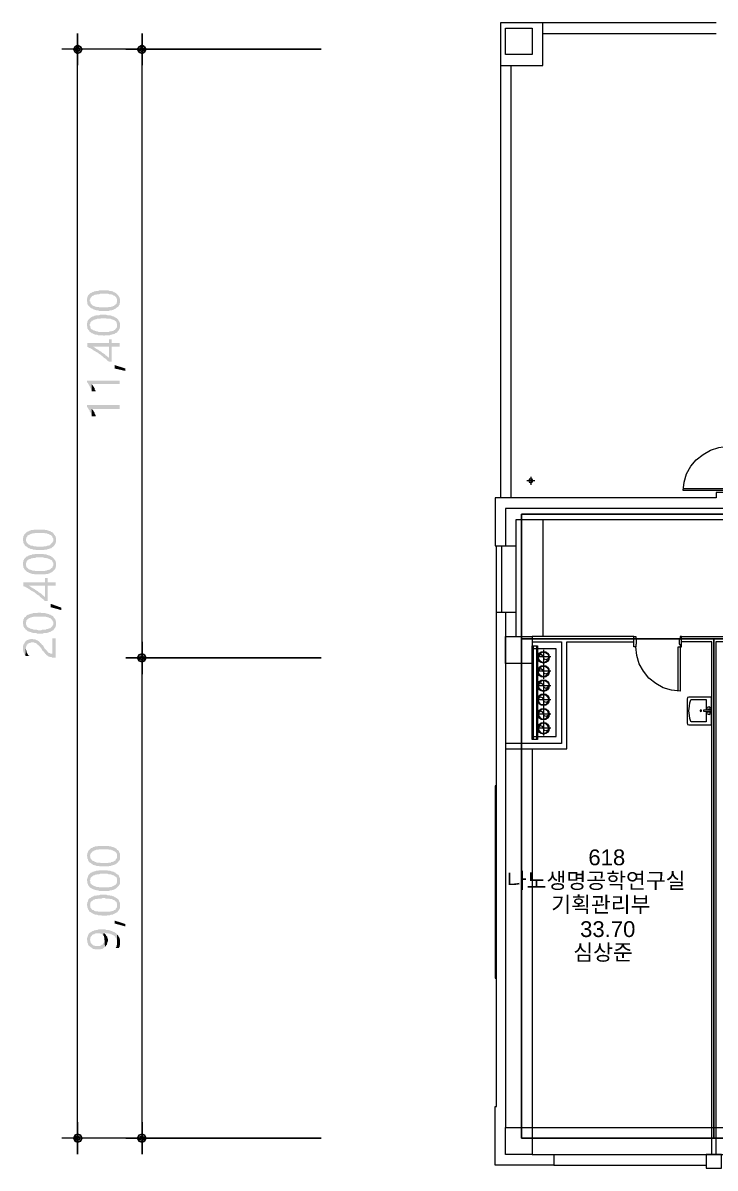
# Model space of a CAD drawing. Header units: millimetres. Extents: x -750 to 90961, y 13040 to 66109.
# Drawn here: x 1937 to 14897, y 16258 to 37707 of the extents above; entities that cross this region are included whole.
import ezdxf

# ---------------------------------------------------------------- set-up
doc = ezdxf.new("R2010")
doc.units = ezdxf.units.MM
for name, color, linetype in [('PDF_문자', 7, 'Continuous'), ('PDF_솔리드 채우기', 7, 'Continuous'), ('PDF_형상', 7, 'Continuous')]:
    doc.layers.add(name, color=color, linetype=linetype)
doc.styles.add('PDF 맑은고딕', font='Arial.ttf')

msp = doc.modelspace()

# ---------------------------------------------------------------- hatches: boundary and pattern name
at = {"layer": 'PDF_솔리드 채우기', "transparency": 33554559}
for points in [[(3135, 32514), (3135, 32505), (3135, 32496), (3144, 32477), (3144, 32459), (3144, 32441), (3153, 32432), (3162, 32413), (3171, 32404), (3180, 32395), (3189, 32386), (3189, 32505), (3189, 32514), (3189, 32523), (3199, 32532), (3199, 32541), (3199, 32551), (3208, 32560), (3217, 32569), (3226, 32578), (3226, 32587), (3244, 32596), (3253, 32596), (3263, 32605), (3281, 32615), (3290, 32615), (3308, 32615), (3327, 32624), (3345, 32624), (3363, 32624), (3381, 32633), (3409, 32633), (3427, 32633), (3455, 32633), (3473, 32633), (3491, 32633), (3509, 32633), (3537, 32633), (3555, 32624), (3573, 32624), (3592, 32624), (3601, 32615), (3619, 32615), (3628, 32605), (3647, 32596), (3656, 32596), (3665, 32587), (3674, 32578), (3683, 32569), (3683, 32560), (3692, 32551), (3692, 32541), (3701, 32532), (3701, 32514), (3701, 32505), (3701, 32624), (3692, 32633), (3674, 32651), (3665, 32651), (3656, 32660), (3647, 32660), (3628, 32669), (3619, 32679), (3601, 32679), (3592, 32688), (3573, 32688), (3555, 32688), (3537, 32697), (3519, 32697), (3500, 32697), (3482, 32697), (3464, 32697), (3445, 32697), (3418, 32697), (3400, 32697), (3381, 32697), (3363, 32697), (3345, 32688), (3327, 32688), (3308, 32688), (3290, 32679), (3272, 32679), (3263, 32669), (3244, 32669), (3235, 32660), (3217, 32651), (3208, 32651), (3199, 32642), (3189, 32633), (3180, 32624), (3171, 32615), (3162, 32605), (3153, 32596), (3153, 32587), (3144, 32578), (3144, 32560), (3144, 32551), (3135, 32541), (3135, 32523)], [(3189, 32386), (3208, 32368), (3217, 32359), (3217, 32359), (3235, 32359), (3244, 32349), (3253, 32340), (3272, 32340), (3281, 32331), (3299, 32331), (3308, 32322), (3327, 32322), (3345, 32322), (3363, 32313), (3381, 32313), (3400, 32313), (3418, 32313), (3436, 32313), (3455, 32313), (3473, 32313), (3491, 32313), (3519, 32313), (3537, 32313), (3546, 32313), (3564, 32322), (3583, 32322), (3601, 32322), (3610, 32331), (3628, 32331), (3637, 32340), (3656, 32349), (3665, 32349), (3674, 32359), (3683, 32368), (3701, 32377), (3711, 32386), (3720, 32395), (3729, 32404), (3738, 32423), (3747, 32432), (3747, 32450), (3756, 32468), (3756, 32477), (3756, 32496), (3756, 32496), (3756, 32514), (3756, 32532), (3747, 32551), (3747, 32560), (3738, 32578), (3729, 32587), (3720, 32605), (3711, 32615), (3701, 32624), (3701, 32505), (3701, 32496), (3701, 32487), (3701, 32477), (3692, 32468), (3692, 32450), (3683, 32441), (3674, 32432), (3665, 32432), (3656, 32423), (3647, 32413), (3637, 32404), (3628, 32404), (3610, 32395), (3592, 32395), (3583, 32386), (3564, 32386), (3546, 32386), (3519, 32377), (3500, 32377), (3482, 32377), (3455, 32377), (3436, 32377), (3418, 32377), (3391, 32377), (3372, 32377), (3354, 32386), (3336, 32386), (3317, 32386), (3299, 32395), (3290, 32395), (3272, 32404), (3263, 32404), (3244, 32413), (3235, 32423), (3226, 32432), (3217, 32441), (3208, 32450), (3208, 32459), (3199, 32468), (3199, 32477), (3199, 32487), (3189, 32496), (3189, 32505)], [(3135, 32048), (3135, 32048), (3135, 32029), (3144, 32020), (3144, 32002), (3144, 31984), (3153, 31975), (3162, 31956), (3171, 31947), (3180, 31938), (3189, 31920), (3189, 32048), (3189, 32048), (3189, 32066), (3199, 32075), (3199, 32084), (3199, 32093), (3208, 32103), (3217, 32112), (3226, 32121), (3226, 32130), (3244, 32130), (3253, 32139), (3263, 32148), (3281, 32148), (3290, 32157), (3308, 32157), (3327, 32167), (3345, 32167), (3363, 32167), (3381, 32167), (3409, 32176), (3427, 32176), (3455, 32176), (3473, 32176), (3491, 32176), (3509, 32167), (3537, 32167), (3555, 32167), (3573, 32167), (3592, 32157), (3601, 32157), (3619, 32148), (3628, 32148), (3647, 32139), (3656, 32130), (3665, 32121), (3674, 32121), (3683, 32112), (3683, 32103), (3692, 32093), (3692, 32075), (3701, 32066), (3701, 32057), (3701, 32048), (3701, 32167), (3692, 32176), (3674, 32185), (3665, 32194), (3656, 32194), (3647, 32203), (3628, 32212), (3619, 32212), (3601, 32221), (3592, 32221), (3573, 32231), (3555, 32231), (3537, 32231), (3519, 32231), (3500, 32240), (3482, 32240), (3464, 32240), (3445, 32240), (3418, 32240), (3400, 32240), (3381, 32240), (3363, 32231), (3345, 32231), (3327, 32231), (3308, 32231), (3290, 32221), (3272, 32221), (3263, 32212), (3244, 32212), (3235, 32203), (3217, 32194), (3208, 32185), (3199, 32185), (3189, 32176), (3180, 32167), (3171, 32157), (3162, 32148), (3153, 32139), (3153, 32130), (3144, 32112), (3144, 32103), (3144, 32093), (3135, 32075), (3135, 32066)], [(3189, 31920), (3208, 31911), (3217, 31901), (3217, 31901), (3235, 31892), (3244, 31892), (3253, 31883), (3272, 31874), (3281, 31874), (3299, 31865), (3308, 31865), (3327, 31865), (3345, 31856), (3363, 31856), (3381, 31856), (3400, 31856), (3418, 31856), (3436, 31856), (3455, 31847), (3473, 31856), (3491, 31856), (3519, 31856), (3537, 31856), (3546, 31856), (3564, 31856), (3583, 31865), (3601, 31865), (3610, 31874), (3628, 31874), (3637, 31883), (3656, 31883), (3665, 31892), (3674, 31901), (3683, 31901), (3701, 31911), (3711, 31929), (3720, 31938), (3729, 31947), (3738, 31965), (3747, 31975), (3747, 31993), (3756, 32002), (3756, 32020), (3756, 32039), (3756, 32039), (3756, 32057), (3756, 32075), (3747, 32093), (3747, 32103), (3738, 32121), (3729, 32130), (3720, 32148), (3711, 32157), (3701, 32167), (3701, 32048), (3701, 32039), (3701, 32029), (3701, 32011), (3692, 32002), (3692, 31993), (3683, 31984), (3674, 31975), (3665, 31965), (3656, 31956), (3647, 31956), (3637, 31947), (3628, 31938), (3610, 31938), (3592, 31929), (3583, 31929), (3564, 31929), (3546, 31920), (3519, 31920), (3500, 31920), (3482, 31920), (3455, 31920), (3436, 31920), (3418, 31920), (3391, 31920), (3372, 31920), (3354, 31920), (3336, 31929), (3317, 31929), (3299, 31938), (3290, 31938), (3272, 31947), (3263, 31947), (3244, 31956), (3235, 31965), (3226, 31965), (3217, 31975), (3208, 31984), (3208, 31993), (3199, 32002), (3199, 32011), (3199, 32029), (3189, 32039), (3189, 32048)], [(3235, 31591), (3253, 31581), (3263, 31572), (3281, 31563), (3299, 31554), (3308, 31545), (3327, 31536), (3345, 31527), (3354, 31517), (3363, 31508), (3381, 31499), (3391, 31490), (3400, 31481), (3418, 31472), (3427, 31463), (3445, 31444), (3455, 31435), (3473, 31426), (3482, 31417), (3491, 31408), (3509, 31399), (3519, 31380), (3537, 31371), (3546, 31362), (3601, 31362), (3601, 31645), (3747, 31645), (3747, 31709), (3601, 31709), (3601, 31783), (3546, 31783), (3546, 31709), (3546, 31435), (3491, 31481), (3482, 31481), (3473, 31499), (3455, 31508), (3445, 31517), (3427, 31527), (3418, 31536), (3409, 31545), (3391, 31554), (3381, 31563), (3363, 31572), (3354, 31581), (3336, 31591), (3317, 31600), (3308, 31609), (3290, 31618), (3281, 31627), (3263, 31636), (3244, 31645)], [(3144, 31709), (3144, 31636), (3153, 31636), (3171, 31627), (3180, 31618), (3199, 31618), (3208, 31609), (3226, 31600), (3235, 31591), (3244, 31645), (3546, 31645), (3546, 31435), (3546, 31709)], [(3135, 31005), (3135, 30978), (3144, 30969), (3153, 30960), (3162, 30941), (3171, 30932), (3180, 30914), (3189, 30896), (3189, 30896), (3199, 30877), (3208, 30859), (3217, 30841), (3217, 30832), (3226, 30813), (3226, 30941), (3747, 30941), (3747, 31005)], [(3226, 30813), (3226, 30804), (3299, 30804), (3299, 30804), (3299, 30813), (3290, 30832), (3281, 30841), (3281, 30859), (3272, 30877), (3263, 30887), (3253, 30905), (3244, 30914), (3235, 30932), (3226, 30941)], [(3135, 30548), (3135, 30521), (3144, 30512), (3153, 30493), (3162, 30484), (3171, 30466), (3180, 30457), (3189, 30439), (3189, 30429), (3199, 30420), (3208, 30402), (3217, 30384), (3217, 30365), (3226, 30356), (3226, 30475), (3747, 30475), (3747, 30548)], [(3226, 30356), (3226, 30338), (3299, 30338), (3299, 30338), (3299, 30356), (3290, 30375), (3281, 30384), (3281, 30402), (3272, 30420), (3263, 30429), (3253, 30448), (3244, 30457), (3235, 30466), (3226, 30475)], [(1937, 28034), (1937, 28034), (1937, 28016), (1946, 27997), (1946, 27979), (1946, 27970), (1955, 27952), (1964, 27943), (1973, 27924), (1983, 27915), (1992, 27906), (1992, 28034), (1992, 28034), (1992, 28043), (2001, 28052), (2001, 28061), (2001, 28071), (2010, 28080), (2019, 28089), (2019, 28098), (2028, 28107), (2047, 28116), (2056, 28116), (2065, 28125), (2083, 28135), (2092, 28135), (2111, 28144), (2129, 28144), (2147, 28144), (2165, 28153), (2184, 28153), (2211, 28153), (2229, 28153), (2257, 28153), (2275, 28153), (2293, 28153), (2312, 28153), (2339, 28153), (2357, 28144), (2376, 28144), (2385, 28144), (2403, 28135), (2421, 28135), (2431, 28125), (2449, 28116), (2458, 28116), (2467, 28107), (2476, 28098), (2485, 28089), (2485, 28080), (2495, 28071), (2495, 28061), (2504, 28052), (2504, 28043), (2504, 28025), (2504, 28153), (2495, 28162), (2476, 28171), (2467, 28171), (2458, 28180), (2449, 28189), (2431, 28189), (2421, 28199), (2403, 28199), (2394, 28208), (2376, 28208), (2357, 28208), (2339, 28217), (2321, 28217), (2303, 28217), (2284, 28217), (2266, 28217), (2248, 28217), (2220, 28217), (2202, 28217), (2184, 28217), (2165, 28217), (2147, 28217), (2129, 28208), (2111, 28208), (2092, 28208), (2074, 28199), (2065, 28199), (2047, 28189), (2037, 28180), (2019, 28180), (2010, 28171), (2001, 28162), (1992, 28153), (1983, 28144), (1973, 28135), (1964, 28125), (1955, 28116), (1955, 28107), (1946, 28098), (1946, 28089), (1946, 28071), (1937, 28061), (1937, 28043)], [(1992, 27906), (2010, 27897), (2019, 27888), (2019, 27888), (2028, 27879), (2047, 27869), (2056, 27869), (2074, 27860), (2083, 27851), (2101, 27851), (2111, 27851), (2129, 27842), (2147, 27842), (2165, 27842), (2184, 27833), (2202, 27833), (2220, 27833), (2239, 27833), (2257, 27833), (2275, 27833), (2293, 27833), (2312, 27833), (2330, 27833), (2348, 27842), (2367, 27842), (2385, 27842), (2403, 27851), (2412, 27851), (2431, 27860), (2440, 27860), (2458, 27869), (2467, 27869), (2476, 27879), (2485, 27888), (2504, 27897), (2513, 27906), (2522, 27915), (2531, 27933), (2540, 27943), (2549, 27961), (2549, 27970), (2559, 27988), (2559, 28007), (2559, 28016), (2559, 28025), (2559, 28043), (2559, 28052), (2549, 28071), (2549, 28089), (2540, 28098), (2531, 28116), (2522, 28125), (2513, 28135), (2504, 28153), (2504, 28025), (2504, 28016), (2504, 28007), (2504, 27997), (2495, 27988), (2495, 27979), (2485, 27970), (2476, 27961), (2467, 27952), (2458, 27943), (2449, 27933), (2440, 27924), (2421, 27924), (2412, 27915), (2394, 27915), (2376, 27906), (2367, 27906), (2339, 27906), (2321, 27897), (2303, 27897), (2284, 27897), (2257, 27897), (2239, 27897), (2220, 27897), (2193, 27897), (2175, 27906), (2156, 27906), (2138, 27906), (2120, 27915), (2101, 27915), (2092, 27915), (2074, 27924), (2065, 27933), (2047, 27933), (2037, 27943), (2028, 27952), (2019, 27961), (2010, 27970), (2010, 27979), (2001, 27988), (2001, 27997), (1992, 28007), (1992, 28016), (1992, 28034)], [(1937, 27577), (1937, 27568), (1937, 27549), (1946, 27540), (1946, 27522), (1946, 27504), (1955, 27495), (1964, 27476), (1973, 27467), (1983, 27458), (1992, 27449), (1992, 27568), (1992, 27568), (1992, 27586), (2001, 27595), (2001, 27604), (2001, 27613), (2010, 27623), (2019, 27632), (2019, 27641), (2028, 27650), (2047, 27659), (2056, 27659), (2065, 27668), (2083, 27668), (2092, 27677), (2111, 27677), (2129, 27687), (2147, 27687), (2165, 27687), (2184, 27696), (2211, 27696), (2229, 27696), (2257, 27696), (2275, 27696), (2293, 27696), (2312, 27696), (2339, 27687), (2357, 27687), (2376, 27687), (2385, 27677), (2403, 27677), (2421, 27668), (2431, 27668), (2449, 27659), (2458, 27650), (2467, 27650), (2476, 27641), (2485, 27632), (2485, 27623), (2495, 27613), (2495, 27604), (2504, 27595), (2504, 27577), (2504, 27568), (2504, 27687), (2495, 27696), (2476, 27705), (2467, 27714), (2458, 27723), (2449, 27723), (2431, 27732), (2421, 27732), (2403, 27741), (2394, 27741), (2376, 27751), (2357, 27751), (2339, 27751), (2321, 27760), (2303, 27760), (2284, 27760), (2266, 27760), (2248, 27760), (2220, 27760), (2202, 27760), (2184, 27760), (2165, 27760), (2147, 27751), (2129, 27751), (2111, 27751), (2092, 27741), (2074, 27741), (2065, 27732), (2047, 27732), (2037, 27723), (2019, 27714), (2010, 27714), (2001, 27705), (1992, 27696), (1983, 27687), (1973, 27677), (1964, 27668), (1955, 27659), (1955, 27650), (1946, 27641), (1946, 27623), (1946, 27613), (1937, 27604), (1937, 27586)], [(1992, 27449), (2010, 27431), (2019, 27421), (2019, 27421), (2028, 27421), (2047, 27412), (2056, 27403), (2074, 27403), (2083, 27394), (2101, 27394), (2111, 27385), (2129, 27385), (2147, 27385), (2165, 27376), (2184, 27376), (2202, 27376), (2220, 27376), (2239, 27376), (2257, 27376), (2275, 27376), (2293, 27376), (2312, 27376), (2330, 27376), (2348, 27376), (2367, 27385), (2385, 27385), (2403, 27385), (2412, 27394), (2431, 27394), (2440, 27403), (2458, 27412), (2467, 27412), (2476, 27421), (2485, 27421), (2504, 27440), (2513, 27449), (2522, 27458), (2531, 27467), (2540, 27485), (2549, 27495), (2549, 27513), (2559, 27531), (2559, 27540), (2559, 27559), (2559, 27559), (2559, 27577), (2559, 27595), (2549, 27613), (2549, 27623), (2540, 27641), (2531, 27650), (2522, 27668), (2513, 27677), (2504, 27687), (2504, 27568), (2504, 27559), (2504, 27549), (2504, 27540), (2495, 27531), (2495, 27513), (2485, 27504), (2476, 27495), (2467, 27495), (2458, 27485), (2449, 27476), (2440, 27467), (2421, 27467), (2412, 27458), (2394, 27458), (2376, 27449), (2367, 27449), (2339, 27440), (2321, 27440), (2303, 27440), (2284, 27440), (2257, 27440), (2239, 27440), (2220, 27440), (2193, 27440), (2175, 27440), (2156, 27449), (2138, 27449), (2120, 27449), (2101, 27458), (2092, 27458), (2074, 27467), (2065, 27467), (2047, 27476), (2037, 27485), (2028, 27495), (2019, 27504), (2010, 27504), (2010, 27513), (2001, 27522), (2001, 27540), (1992, 27549), (1992, 27559), (1992, 27568)], [(2037, 27111), (2056, 27101), (2065, 27092), (2083, 27083), (2092, 27074), (2111, 27065), (2129, 27056), (2147, 27047), (2156, 27037), (2165, 27028), (2184, 27019), (2193, 27010), (2202, 27001), (2220, 26992), (2229, 26983), (2248, 26973), (2257, 26955), (2275, 26946), (2284, 26937), (2293, 26928), (2312, 26919), (2321, 26909), (2339, 26891), (2348, 26882), (2403, 26882), (2403, 27165), (2549, 27165), (2549, 27229), (2403, 27229), (2403, 27312), (2348, 27312), (2348, 27229), (2348, 26955), (2293, 27001), (2284, 27010), (2275, 27019), (2257, 27028), (2248, 27037), (2229, 27047), (2220, 27056), (2211, 27065), (2193, 27074), (2184, 27083), (2165, 27092), (2156, 27101), (2138, 27111), (2120, 27120), (2111, 27129), (2092, 27138), (2083, 27147), (2065, 27156), (2047, 27165)], [(1946, 27229), (1946, 27156), (1955, 27156), (1973, 27147), (1983, 27147), (1992, 27138), (2010, 27129), (2028, 27120), (2037, 27111), (2047, 27165), (2348, 27165), (2348, 26955), (2348, 27229)], [(1937, 26471), (1937, 26471), (1937, 26452), (1946, 26434), (1946, 26416), (1946, 26407), (1955, 26388), (1964, 26379), (1973, 26370), (1983, 26352), (1992, 26343), (1992, 26471), (1992, 26471), (1992, 26480), (2001, 26489), (2001, 26507), (2001, 26516), (2010, 26525), (2019, 26535), (2019, 26535), (2028, 26544), (2047, 26553), (2056, 26562), (2065, 26562), (2083, 26571), (2092, 26571), (2111, 26580), (2129, 26580), (2147, 26589), (2165, 26589), (2184, 26589), (2211, 26589), (2229, 26589), (2257, 26589), (2275, 26589), (2293, 26589), (2312, 26589), (2339, 26589), (2357, 26589), (2376, 26580), (2385, 26580), (2403, 26571), (2421, 26571), (2431, 26562), (2449, 26562), (2458, 26553), (2467, 26544), (2476, 26535), (2485, 26525), (2485, 26516), (2495, 26507), (2495, 26498), (2504, 26489), (2504, 26480), (2504, 26461), (2504, 26589), (2495, 26599), (2476, 26608), (2467, 26608), (2458, 26617), (2449, 26626), (2431, 26626), (2421, 26635), (2403, 26635), (2394, 26644), (2376, 26644), (2357, 26653), (2339, 26653), (2321, 26653), (2303, 26653), (2284, 26653), (2266, 26663), (2248, 26663), (2220, 26663), (2202, 26653), (2184, 26653), (2165, 26653), (2147, 26653), (2129, 26653), (2111, 26644), (2092, 26644), (2074, 26635), (2065, 26635), (2047, 26626), (2037, 26626), (2019, 26617), (2010, 26608), (2001, 26599), (1992, 26589), (1983, 26580), (1973, 26580), (1964, 26562), (1955, 26553), (1955, 26544), (1946, 26535), (1946, 26525), (1946, 26507), (1937, 26498), (1937, 26489)], [(1992, 26343), (2010, 26333), (2019, 26324), (2019, 26324), (2028, 26315), (2047, 26306), (2056, 26306), (2074, 26297), (2083, 26297), (2101, 26288), (2111, 26288), (2129, 26279), (2147, 26279), (2165, 26279), (2184, 26279), (2202, 26269), (2220, 26269), (2239, 26269), (2257, 26269), (2275, 26269), (2293, 26269), (2312, 26269), (2330, 26279), (2348, 26279), (2367, 26279), (2385, 26279), (2403, 26288), (2412, 26288), (2431, 26297), (2440, 26297), (2458, 26306), (2467, 26315), (2476, 26315), (2485, 26324), (2504, 26333), (2513, 26343), (2522, 26352), (2531, 26370), (2540, 26379), (2549, 26397), (2549, 26407), (2559, 26425), (2559, 26443), (2559, 26461), (2559, 26461), (2559, 26480), (2559, 26489), (2549, 26507), (2549, 26525), (2540, 26535), (2531, 26553), (2522, 26562), (2513, 26571), (2504, 26589), (2504, 26461), (2504, 26461), (2504, 26443), (2504, 26434), (2495, 26425), (2495, 26416), (2485, 26407), (2476, 26397), (2467, 26388), (2458, 26379), (2449, 26370), (2440, 26370), (2421, 26361), (2412, 26361), (2394, 26352), (2376, 26352), (2367, 26343), (2339, 26343), (2321, 26343), (2303, 26343), (2284, 26333), (2257, 26333), (2239, 26333), (2220, 26333), (2193, 26343), (2175, 26343), (2156, 26343), (2138, 26343), (2120, 26352), (2101, 26352), (2092, 26361), (2074, 26361), (2065, 26370), (2047, 26379), (2037, 26379), (2028, 26388), (2019, 26397), (2010, 26407), (2010, 26416), (2001, 26425), (2001, 26434), (1992, 26443), (1992, 26452), (1992, 26471)], [(1937, 25995), (1937, 25995), (1937, 25977), (1937, 25959), (1946, 25940), (1946, 25922), (1955, 25913), (1964, 25895), (1964, 25885), (1973, 25867), (1983, 25858), (1992, 25986), (1992, 25995), (1992, 26013), (2001, 26032), (2010, 26050), (2010, 26059), (2028, 26068), (2028, 26077), (2047, 26087), (2056, 26096), (2074, 26096), (2092, 26105), (2111, 26105), (2120, 26105), (2138, 26105), (2156, 26096), (2175, 26096), (2184, 26087), (2202, 26077), (2202, 26068), (2220, 26059), (2229, 26050), (2239, 26041), (2248, 26032), (2266, 26013), (2275, 25995), (2284, 25986), (2293, 25968), (2303, 25949), (2321, 25940), (2330, 25922), (2339, 25913), (2348, 25904), (2357, 25885), (2367, 25885), (2376, 25867), (2394, 25858), (2403, 25849), (2421, 25840), (2431, 25840), (2440, 25831), (2449, 25831), (2467, 25831), (2485, 25821), (2504, 25821), (2522, 25821), (2549, 25821), (2549, 26178), (2485, 26178), (2485, 25895), (2485, 25895), (2467, 25895), (2449, 25895), (2440, 25904), (2431, 25904), (2412, 25913), (2403, 25922), (2394, 25940), (2385, 25940), (2385, 25949), (2376, 25959), (2367, 25968), (2348, 25986), (2339, 25995), (2330, 26013), (2321, 26032), (2312, 26050), (2293, 26059), (2284, 26077), (2275, 26087), (2257, 26096), (2248, 26114), (2239, 26123), (2229, 26132), (2220, 26132), (2211, 26141), (2202, 26141), (2184, 26151), (2165, 26160), (2156, 26160), (2138, 26160), (2120, 26169), (2101, 26169), (2101, 26169), (2083, 26169), (2065, 26160), (2047, 26160), (2037, 26151), (2019, 26151), (2010, 26141), (1992, 26132), (1983, 26123), (1983, 26114), (1973, 26105), (1964, 26087), (1955, 26077), (1946, 26059), (1946, 26050), (1937, 26032), (1937, 26013)], [(1983, 25858), (1992, 25849), (2065, 25849), (2065, 25849), (2047, 25858), (2037, 25867), (2028, 25885), (2019, 25895), (2010, 25913), (2010, 25922), (2001, 25940), (2001, 25959), (1992, 25968), (1992, 25986)], [(3135, 22109), (3135, 22109), (3144, 22091), (3144, 22073), (3144, 22055), (3153, 22045), (3153, 22027), (3162, 22018), (3171, 22000), (3180, 21991), (3189, 21981), (3189, 22109), (3189, 22109), (3199, 22119), (3199, 22128), (3199, 22137), (3208, 22146), (3208, 22155), (3217, 22164), (3226, 22173), (3235, 22183), (3244, 22192), (3253, 22192), (3263, 22201), (3281, 22210), (3290, 22210), (3308, 22219), (3327, 22219), (3345, 22219), (3363, 22228), (3381, 22228), (3409, 22228), (3427, 22228), (3455, 22228), (3473, 22228), (3491, 22228), (3519, 22228), (3537, 22228), (3555, 22219), (3573, 22219), (3592, 22219), (3601, 22210), (3619, 22210), (3628, 22201), (3647, 22192), (3656, 22192), (3665, 22183), (3674, 22173), (3683, 22164), (3692, 22155), (3692, 22146), (3701, 22137), (3701, 22128), (3701, 22109), (3701, 22100), (3701, 22219), (3692, 22237), (3674, 22247), (3674, 22247), (3656, 22256), (3647, 22265), (3637, 22265), (3619, 22274), (3601, 22274), (3592, 22283), (3573, 22283), (3555, 22283), (3537, 22292), (3519, 22292), (3500, 22292), (3482, 22292), (3464, 22292), (3445, 22292), (3427, 22292), (3400, 22292), (3381, 22292), (3363, 22292), (3345, 22292), (3327, 22283), (3308, 22283), (3290, 22283), (3272, 22274), (3263, 22274), (3244, 22265), (3235, 22256), (3217, 22256), (3208, 22247), (3199, 22237), (3189, 22228), (3180, 22219), (3171, 22210), (3162, 22201), (3162, 22192), (3153, 22183), (3153, 22173), (3144, 22155), (3144, 22146), (3144, 22137), (3135, 22119)], [(3189, 21981), (3208, 21972), (3217, 21963), (3226, 21954), (3235, 21954), (3244, 21945), (3253, 21936), (3272, 21936), (3281, 21927), (3299, 21927), (3317, 21917), (3327, 21917), (3345, 21917), (3363, 21917), (3381, 21908), (3400, 21908), (3418, 21908), (3436, 21908), (3464, 21908), (3473, 21908), (3500, 21908), (3519, 21908), (3537, 21908), (3555, 21917), (3564, 21917), (3583, 21917), (3601, 21927), (3619, 21927), (3628, 21936), (3647, 21936), (3656, 21945), (3665, 21945), (3683, 21954), (3683, 21963), (3701, 21972), (3711, 21981), (3720, 21991), (3729, 22009), (3738, 22018), (3747, 22027), (3756, 22045), (3756, 22064), (3756, 22082), (3756, 22091), (3756, 22100), (3756, 22109), (3756, 22128), (3756, 22146), (3747, 22164), (3738, 22173), (3738, 22192), (3729, 22201), (3720, 22210), (3701, 22219), (3701, 22100), (3701, 22091), (3701, 22082), (3701, 22073), (3692, 22064), (3692, 22055), (3683, 22045), (3674, 22036), (3674, 22027), (3665, 22018), (3647, 22009), (3637, 22000), (3628, 22000), (3610, 21991), (3592, 21991), (3583, 21981), (3564, 21981), (3546, 21981), (3528, 21972), (3500, 21972), (3482, 21972), (3455, 21972), (3436, 21972), (3418, 21972), (3400, 21972), (3372, 21981), (3354, 21981), (3336, 21981), (3317, 21981), (3299, 21991), (3290, 21991), (3272, 22000), (3263, 22009), (3253, 22009), (3235, 22018), (3226, 22027), (3217, 22036), (3217, 22045), (3208, 22055), (3199, 22064), (3199, 22073), (3199, 22082), (3199, 22091), (3189, 22109)], [(3135, 21652), (3135, 21643), (3144, 21625), (3144, 21616), (3144, 21597), (3153, 21579), (3153, 21570), (3162, 21552), (3171, 21543), (3180, 21533), (3189, 21515), (3189, 21643), (3189, 21643), (3199, 21661), (3199, 21671), (3199, 21680), (3208, 21689), (3208, 21698), (3217, 21707), (3226, 21716), (3235, 21725), (3244, 21725), (3253, 21735), (3263, 21744), (3281, 21744), (3290, 21753), (3308, 21753), (3327, 21762), (3345, 21762), (3363, 21762), (3381, 21771), (3409, 21771), (3427, 21771), (3455, 21771), (3473, 21771), (3491, 21771), (3519, 21771), (3537, 21762), (3555, 21762), (3573, 21762), (3592, 21753), (3601, 21753), (3619, 21744), (3628, 21744), (3647, 21735), (3656, 21725), (3665, 21725), (3674, 21716), (3683, 21707), (3692, 21698), (3692, 21689), (3701, 21680), (3701, 21661), (3701, 21652), (3701, 21643), (3701, 21762), (3692, 21771), (3674, 21780), (3674, 21789), (3656, 21799), (3647, 21799), (3637, 21808), (3619, 21808), (3601, 21817), (3592, 21817), (3573, 21826), (3555, 21826), (3537, 21826), (3519, 21835), (3500, 21835), (3482, 21835), (3464, 21835), (3445, 21835), (3427, 21835), (3400, 21835), (3381, 21835), (3363, 21835), (3345, 21826), (3327, 21826), (3308, 21826), (3290, 21817), (3272, 21817), (3263, 21808), (3244, 21808), (3235, 21799), (3217, 21789), (3208, 21789), (3199, 21780), (3189, 21771), (3180, 21762), (3171, 21753), (3162, 21744), (3162, 21735), (3153, 21725), (3153, 21707), (3144, 21698), (3144, 21689), (3144, 21680), (3135, 21661)], [(3189, 21515), (3208, 21506), (3217, 21497), (3226, 21497), (3235, 21488), (3244, 21488), (3253, 21479), (3272, 21479), (3281, 21469), (3299, 21469), (3317, 21460), (3327, 21460), (3345, 21460), (3363, 21451), (3381, 21451), (3400, 21451), (3418, 21451), (3436, 21451), (3464, 21451), (3473, 21451), (3500, 21451), (3519, 21451), (3537, 21451), (3555, 21451), (3564, 21460), (3583, 21460), (3601, 21460), (3619, 21469), (3628, 21469), (3647, 21479), (3656, 21479), (3665, 21488), (3683, 21497), (3683, 21497), (3701, 21515), (3711, 21524), (3720, 21533), (3729, 21543), (3738, 21561), (3747, 21570), (3756, 21588), (3756, 21607), (3756, 21616), (3756, 21634), (3756, 21634), (3756, 21652), (3756, 21671), (3756, 21689), (3747, 21698), (3738, 21716), (3738, 21725), (3729, 21744), (3720, 21753), (3701, 21762), (3701, 21643), (3701, 21634), (3701, 21625), (3701, 21616), (3692, 21597), (3692, 21588), (3683, 21579), (3674, 21570), (3674, 21561), (3665, 21561), (3647, 21552), (3637, 21543), (3628, 21543), (3610, 21533), (3592, 21524), (3583, 21524), (3564, 21524), (3546, 21515), (3528, 21515), (3500, 21515), (3482, 21515), (3455, 21515), (3436, 21515), (3418, 21515), (3400, 21515), (3372, 21515), (3354, 21524), (3336, 21524), (3317, 21524), (3299, 21533), (3290, 21533), (3272, 21543), (3263, 21543), (3253, 21552), (3235, 21561), (3226, 21570), (3217, 21570), (3217, 21579), (3208, 21588), (3199, 21597), (3199, 21616), (3199, 21625), (3199, 21634), (3189, 21643)], [(3135, 21186), (3135, 21186), (3144, 21168), (3144, 21149), (3144, 21140), (3153, 21122), (3153, 21113), (3162, 21095), (3171, 21085), (3180, 21067), (3189, 21058), (3189, 21186), (3189, 21186), (3199, 21195), (3199, 21213), (3199, 21223), (3208, 21232), (3208, 21241), (3217, 21250), (3226, 21259), (3235, 21259), (3244, 21268), (3253, 21277), (3263, 21287), (3281, 21287), (3290, 21296), (3308, 21296), (3327, 21296), (3345, 21305), (3363, 21305), (3381, 21305), (3409, 21305), (3427, 21314), (3455, 21314), (3473, 21314), (3491, 21305), (3519, 21305), (3537, 21305), (3555, 21305), (3573, 21296), (3592, 21296), (3601, 21296), (3619, 21287), (3628, 21277), (3647, 21277), (3656, 21268), (3665, 21259), (3674, 21250), (3683, 21250), (3692, 21241), (3692, 21223), (3701, 21213), (3701, 21204), (3701, 21195), (3701, 21186), (3701, 21305), (3692, 21314), (3674, 21323), (3674, 21332), (3656, 21332), (3647, 21341), (3637, 21351), (3619, 21351), (3601, 21360), (3592, 21360), (3573, 21360), (3555, 21369), (3537, 21369), (3519, 21369), (3500, 21378), (3482, 21378), (3464, 21378), (3445, 21378), (3427, 21378), (3400, 21378), (3381, 21378), (3363, 21369), (3345, 21369), (3327, 21369), (3308, 21360), (3290, 21360), (3272, 21360), (3263, 21351), (3244, 21341), (3235, 21341), (3217, 21332), (3208, 21323), (3199, 21314), (3189, 21314), (3180, 21305), (3171, 21296), (3162, 21287), (3162, 21277), (3153, 21259), (3153, 21250), (3144, 21241), (3144, 21232), (3144, 21213), (3135, 21204)], [(3189, 21058), (3208, 21049), (3217, 21040), (3226, 21040), (3235, 21031), (3244, 21031), (3253, 21021), (3272, 21012), (3281, 21012), (3299, 21003), (3317, 21003), (3327, 21003), (3345, 20994), (3363, 20994), (3381, 20994), (3400, 20994), (3418, 20985), (3436, 20985), (3464, 20985), (3473, 20985), (3500, 20985), (3519, 20994), (3537, 20994), (3555, 20994), (3564, 20994), (3583, 21003), (3601, 21003), (3619, 21003), (3628, 21012), (3647, 21021), (3656, 21021), (3665, 21031), (3683, 21040), (3683, 21040), (3701, 21049), (3711, 21058), (3720, 21076), (3729, 21085), (3738, 21095), (3747, 21113), (3756, 21131), (3756, 21140), (3756, 21159), (3756, 21177), (3756, 21177), (3756, 21195), (3756, 21213), (3756, 21223), (3747, 21241), (3738, 21259), (3738, 21268), (3729, 21277), (3720, 21296), (3701, 21305), (3701, 21186), (3701, 21177), (3701, 21168), (3701, 21149), (3692, 21140), (3692, 21131), (3683, 21122), (3674, 21113), (3674, 21104), (3665, 21095), (3647, 21095), (3637, 21085), (3628, 21076), (3610, 21076), (3592, 21067), (3583, 21067), (3564, 21058), (3546, 21058), (3528, 21058), (3500, 21058), (3482, 21058), (3455, 21058), (3436, 21058), (3418, 21058), (3400, 21058), (3372, 21058), (3354, 21058), (3336, 21067), (3317, 21067), (3299, 21067), (3290, 21076), (3272, 21076), (3263, 21085), (3253, 21095), (3235, 21095), (3226, 21104), (3217, 21113), (3217, 21122), (3208, 21131), (3199, 21140), (3199, 21149), (3199, 21159), (3199, 21177), (3189, 21186)], [(3135, 20537), (3135, 20528), (3144, 20519), (3144, 20500), (3144, 20482), (3153, 20464), (3153, 20455), (3162, 20436), (3171, 20427), (3180, 20418), (3189, 20537), (3199, 20546), (3199, 20555), (3199, 20573), (3208, 20592), (3217, 20601), (3226, 20610), (3235, 20628), (3244, 20628), (3253, 20637), (3272, 20637), (3281, 20647), (3299, 20656), (3317, 20656), (3336, 20656), (3354, 20656), (3363, 20656), (3381, 20656), (3391, 20647), (3409, 20647), (3418, 20637), (3436, 20619), (3445, 20610), (3445, 20665), (3445, 20665), (3464, 20665), (3491, 20656), (3509, 20656), (3528, 20656), (3537, 20656), (3555, 20647), (3573, 20647), (3583, 20637), (3601, 20637), (3610, 20628), (3628, 20619), (3637, 20619), (3647, 20610), (3656, 20601), (3665, 20592), (3674, 20573), (3683, 20564), (3692, 20555), (3692, 20537), (3701, 20519), (3701, 20500), (3701, 20491), (3701, 20628), (3692, 20647), (3683, 20656), (3665, 20665), (3665, 20665), (3656, 20674), (3637, 20683), (3628, 20683), (3610, 20692), (3601, 20701), (3583, 20701), (3573, 20711), (3555, 20711), (3537, 20720), (3519, 20720), (3509, 20720), (3491, 20720), (3473, 20729), (3455, 20729), (3436, 20729), (3409, 20729), (3391, 20729), (3372, 20729), (3354, 20729), (3336, 20720), (3317, 20720), (3308, 20720), (3290, 20711), (3272, 20711), (3263, 20701), (3244, 20701), (3235, 20692), (3217, 20683), (3208, 20683), (3208, 20674), (3189, 20665), (3180, 20656), (3171, 20647), (3162, 20628), (3153, 20619), (3153, 20601), (3144, 20592), (3144, 20573), (3135, 20555)], [(3445, 20610), (3455, 20601), (3455, 20583), (3464, 20573), (3464, 20555), (3464, 20537), (3473, 20400), (3482, 20409), (3491, 20418), (3500, 20436), (3509, 20445), (3509, 20464), (3519, 20473), (3519, 20491), (3528, 20509), (3528, 20528), (3528, 20537), (3528, 20555), (3519, 20564), (3519, 20583), (3509, 20601), (3500, 20610), (3491, 20619), (3482, 20637), (3473, 20647), (3464, 20656), (3445, 20656), (3445, 20665)], [(3674, 20381), (3738, 20381), (3738, 20391), (3747, 20400), (3747, 20418), (3756, 20436), (3756, 20445), (3756, 20464), (3756, 20482), (3756, 20491), (3756, 20500), (3756, 20519), (3756, 20537), (3747, 20555), (3747, 20564), (3738, 20583), (3729, 20592), (3720, 20610), (3711, 20619), (3701, 20628), (3701, 20491), (3701, 20473), (3701, 20464), (3701, 20445), (3692, 20427), (3692, 20409), (3683, 20400)], [(3180, 20418), (3199, 20400), (3199, 20400), (3217, 20391), (3226, 20381), (3244, 20372), (3253, 20363), (3272, 20363), (3290, 20354), (3299, 20354), (3317, 20354), (3336, 20354), (3354, 20354), (3372, 20354), (3391, 20354), (3400, 20363), (3418, 20363), (3436, 20372), (3445, 20381), (3455, 20391), (3473, 20400), (3464, 20537), (3464, 20537), (3464, 20519), (3464, 20500), (3455, 20482), (3445, 20473), (3436, 20455), (3427, 20445), (3418, 20445), (3409, 20436), (3391, 20427), (3381, 20418), (3363, 20418), (3345, 20418), (3327, 20418), (3327, 20418), (3308, 20418), (3290, 20418), (3272, 20427), (3263, 20427), (3244, 20436), (3235, 20445), (3235, 20445), (3217, 20464), (3208, 20473), (3208, 20491), (3199, 20500), (3199, 20519), (3189, 20537)]]:
    msp.add_hatch(color=256, dxfattribs=at).paths.add_polyline_path(points)

# ---------------------------------------------------------------- linework, layer by layer
at = {"layer": 'PDF_솔리드 채우기', "lineweight": 5, "transparency": 33554559}
for points in [[(3656, 31298), (3857, 31234), (3656, 31234), (3857, 31188)], [(2458, 26827), (2659, 26754), (2458, 26763), (2659, 26708)], [(3656, 20893), (3857, 20829), (3656, 20839), (3857, 20784)]]:
    msp.add_solid(points, dxfattribs=at)
at = {"layer": 'PDF_형상', "lineweight": 5}
for points in [[(14920, 37707), (11674, 37707), (10879, 37707), (10879, 36912), (10879, 28811)], [(10879, 36912), (11674, 36912), (11674, 37707)], [(40072, 16816), (32867, 16816), (25672, 16816), (18476, 16816), (14874, 16816), (11272, 16816), (11272, 26169), (11272, 28509), (15221, 28509), (15221, 30512), (15221, 37460), (18275, 37460), (22069, 37460), (25672, 37460), (32867, 37460), (40072, 37460)], [(11674, 37506), (14920, 37506)], [(3866, 37213), (7523, 37213), (2668, 37213)], [(2961, 16962), (2961, 37058)], [(4168, 25959), (4168, 37058)], [(11071, 36912), (11071, 28811)], [(40072, 28464), (32867, 28464), (25672, 28464), (22069, 28464), (18275, 28464), (18275, 30512), (15221, 30512), (15221, 28509), (11272, 28509), (11272, 26169), (14874, 26169), (18476, 26169), (25672, 26169), (32876, 26169), (40072, 26169)], [(14298, 28985), (15130, 28985), (15130, 28948), (14298, 28948), (14316, 29104), (14362, 29259), (14444, 29405), (14545, 29524), (14673, 29625), (14810, 29707), (14965, 29753), (15130, 29780)], [(11445, 29204), (11445, 29058)], [(11519, 29131), (11372, 29131)], [(15121, 28912), (14920, 28912), (14920, 28811), (10778, 28811), (10778, 27915), (10970, 27915), (11171, 27915)], [(11171, 26663), (11171, 27915), (11171, 28409), (15322, 28409), (15322, 28912), (15121, 28912), (15121, 28610), (10970, 28610), (10970, 27915)], [(11674, 28409), (11674, 26215)], [(11875, 16514), (11875, 16313), (10778, 16313), (10778, 17410), (10805, 17410), (10805, 26663), (10805, 27915)], [(10897, 27915), (10897, 26663)], [(11171, 26215), (11171, 26663), (10970, 26663), (10805, 26663)], [(10970, 26663), (10970, 17017)], [(10970, 24112), (12122, 24112), (12122, 26114), (13375, 26114), (13375, 26215), (11473, 26215)], [(14837, 16514), (14837, 26114), (14271, 26114), (14271, 26215), (15907, 26215), (16977, 26215), (16977, 26114), (15907, 26114), (14911, 26114), (14911, 16514)], [(11473, 26114), (12021, 26114), (12021, 24212), (10970, 24212)], [(11491, 26041), (11491, 24285)], [(11555, 26041), (11555, 24285)], [(11683, 25968), (11683, 25684)], [(14207, 25191), (14207, 26023), (14243, 26023), (14243, 25191), (14079, 25209), (13923, 25255), (13786, 25337), (13658, 25437), (13557, 25565), (13475, 25703), (13429, 25858), (13411, 26023)], [(11820, 25831), (11546, 25831)], [(11784, 25831), (11765, 25794), (11729, 25776), (11692, 25794), (11683, 25831), (11665, 25858), (11637, 25876), (11601, 25858), (11583, 25831)], [(4168, 16962), (4168, 25666)], [(11820, 25565), (11546, 25565)], [(11784, 25565), (11765, 25529), (11729, 25511), (11692, 25529), (11683, 25565), (11665, 25593), (11637, 25611), (11601, 25593), (11583, 25565)], [(11683, 25703), (11683, 25419)], [(11583, 25291), (11601, 25328), (11637, 25346), (11665, 25328), (11683, 25291), (11692, 25264), (11729, 25245), (11765, 25264), (11784, 25291)], [(11683, 25383), (11683, 25154)], [(11820, 25291), (11546, 25291)], [(11784, 25026), (11765, 24980), (11729, 24944), (11683, 24935), (11637, 24944), (11601, 24980), (11583, 25026), (11601, 25081), (11637, 25117), (11683, 25127), (11729, 25117), (11765, 25081), (11784, 25026), (11765, 24999), (11729, 24980), (11692, 24999), (11683, 25026), (11665, 25063), (11637, 25081), (11601, 25063), (11583, 25026)], [(11683, 25172), (11683, 24889)], [(11820, 25026), (11546, 25026)], [(11683, 24907), (11683, 24669)], [(14728, 24807), (14728, 24615), (14453, 24615), (14444, 24624), (14426, 24679), (14417, 24733), (14408, 24825), (14417, 24907), (14426, 24971), (14444, 25026), (14453, 25035), (14728, 25035), (14728, 24834)], [(11820, 24761), (11546, 24761)], [(11784, 24761), (11765, 24733), (11729, 24715), (11692, 24733), (11683, 24761), (11665, 24797), (11637, 24816), (11601, 24797), (11583, 24761)], [(11820, 24496), (11546, 24496)], [(11784, 24496), (11765, 24459), (11729, 24450), (11692, 24459), (11683, 24496), (11665, 24532), (11637, 24541), (11601, 24532), (11583, 24496)], [(11683, 24642), (11683, 24359)], [(11473, 24112), (11473, 17017), (90266, 17017), (90266, 24349)], [(10805, 23417), (10778, 23417), (10778, 19815), (10805, 19815)], [(3866, 16816), (7523, 16816), (2668, 16816)], [(11473, 16514), (11875, 16514), (75464, 16514)], [(11875, 16313), (14728, 16313)]]:
    msp.add_lwpolyline(points, dxfattribs=at)
for points in [[(10970, 37607), (11473, 37607), (11473, 37113), (10970, 37113)], [(11482, 29131), (11473, 29159), (11445, 29168), (11418, 29159), (11409, 29131), (11418, 29104), (11445, 29095), (11473, 29104)], [(10970, 26215), (11473, 26215), (11473, 25712), (10970, 25712)], [(11272, 16816), (14874, 16816), (14874, 26169), (11272, 26169)], [(11281, 26169), (11272, 26169)], [(13375, 26023), (13375, 26215), (13411, 26215), (13411, 26160), (13420, 26160), (13420, 26068), (13411, 26068), (13411, 26023)], [(14271, 26023), (14271, 26215), (14243, 26215), (14243, 26160), (14225, 26160), (14225, 26068), (14243, 26068), (14243, 26023)], [(14874, 16816), (18476, 16816), (18476, 26169), (14874, 26169)], [(11473, 24285), (11473, 26041), (11573, 26041), (11573, 24285)], [(11921, 25986), (11473, 25986), (11473, 24340), (11921, 24340)], [(3866, 25812), (7523, 25812)], [(14828, 24560), (14828, 25081), (14408, 25081), (14380, 25072), (14371, 25044), (14371, 24596), (14380, 24569), (14408, 24560)], [(14810, 24871), (14801, 24889), (14783, 24898), (14764, 24889), (14755, 24871), (14764, 24852), (14783, 24843), (14801, 24852)], [(11784, 24761), (11765, 24816), (11729, 24843), (11683, 24861), (11637, 24843), (11601, 24816), (11583, 24761), (11601, 24715), (11637, 24679), (11683, 24669), (11729, 24679), (11765, 24715)], [(14645, 24825), (14645, 24834), (14627, 24834), (14618, 24834), (14618, 24825), (14618, 24816), (14627, 24807), (14645, 24816)], [(14810, 24807), (14819, 24816), (14828, 24825), (14819, 24834), (14810, 24834), (14691, 24834), (14682, 24834), (14682, 24825), (14682, 24816), (14691, 24816)], [(14810, 24779), (14801, 24797), (14783, 24807), (14764, 24797), (14755, 24779), (14764, 24761), (14783, 24752), (14801, 24761)], [(11784, 24496), (11765, 24541), (11729, 24578), (11683, 24596), (11637, 24578), (11601, 24541), (11583, 24496), (11601, 24450), (11637, 24413), (11683, 24404), (11729, 24413), (11765, 24450)], [(10970, 17017), (11473, 17017), (11473, 16514), (10970, 16514)], [(15020, 16514), (14728, 16514), (14728, 16258), (15020, 16258)]]:
    msp.add_lwpolyline(points, close=True, dxfattribs=at)
at = {"layer": 'PDF_형상', "lineweight": 25}
for points in [[(2961, 36913), (2961, 37507)], [(4168, 36913), (4168, 37507)], [(2961, 17119), (2961, 16516)], [(4168, 17119), (4168, 16516)]]:
    msp.add_lwpolyline(points, dxfattribs=at)
for points in [[(2961, 37288), (2915, 37260), (2888, 37214), (2915, 37160), (2961, 37132), (3016, 37160), (3043, 37214), (3016, 37260)], [(2961, 37251), (2933, 37233), (2924, 37214), (2933, 37187), (2961, 37169), (2988, 37187), (2997, 37214), (2988, 37233)], [(4168, 37288), (4113, 37260), (4085, 37214), (4113, 37160), (4168, 37132), (4213, 37160), (4241, 37214), (4213, 37260)], [(4168, 37251), (4140, 37233), (4122, 37214), (4140, 37187), (4168, 37169), (4186, 37187), (4204, 37214), (4186, 37233)], [(4168, 26115), (4168, 25512)], [(4168, 25741), (4213, 25759), (4241, 25814), (4213, 25869), (4168, 25887), (4113, 25869), (4085, 25814), (4113, 25759)], [(4168, 25887), (4113, 25869), (4085, 25814), (4113, 25759), (4168, 25741), (4213, 25759), (4241, 25814), (4213, 25869)], [(4168, 25777), (4186, 25786), (4204, 25814), (4186, 25841), (4168, 25850), (4140, 25841), (4122, 25814), (4140, 25786)], [(4168, 25850), (4140, 25841), (4122, 25814), (4140, 25786), (4168, 25777), (4186, 25786), (4204, 25814), (4186, 25841)], [(2961, 16744), (3016, 16763), (3043, 16817), (3016, 16872), (2961, 16891), (2915, 16872), (2888, 16817), (2915, 16763)], [(2961, 16781), (2988, 16790), (2997, 16817), (2988, 16845), (2961, 16854), (2933, 16845), (2924, 16817), (2933, 16790)], [(4168, 16744), (4213, 16763), (4241, 16817), (4213, 16872), (4168, 16891), (4113, 16872), (4085, 16817), (4113, 16763)], [(4168, 16781), (4186, 16790), (4204, 16817), (4186, 16845), (4168, 16854), (4140, 16845), (4122, 16817), (4140, 16790)]]:
    msp.add_lwpolyline(points, close=True, dxfattribs=at)
at = {"layer": 'PDF_형상', "lineweight": 5}
for centre, radius in [((11683, 25826), 110), ((11685, 25826), 99), ((11683, 25561), 110), ((11685, 25561), 99), ((11683, 25296), 110), ((11685, 25296), 99), ((11683, 25031), 110), ((11685, 24761), 108), ((11685, 24496), 108)]:
    msp.add_circle(centre, radius, dxfattribs=at)

# ---------------------------------------------------------------- texts
at = {"layer": 'PDF_문자', "char_height": 296.2, "attachment_point": 4, "style": 'PDF 맑은고딕'}
for s, insert in [('618', (12524, 22076)), ('나노생명공학연구실', (10998, 21628)), ('기획관리부', (11829, 21180)), ('33.70', (12369, 20732)), ('심상준', (12241, 20284))]:
    msp.add_mtext(s, dxfattribs=dict(at, insert=insert))

doc.saveas('drawing.dxf')
